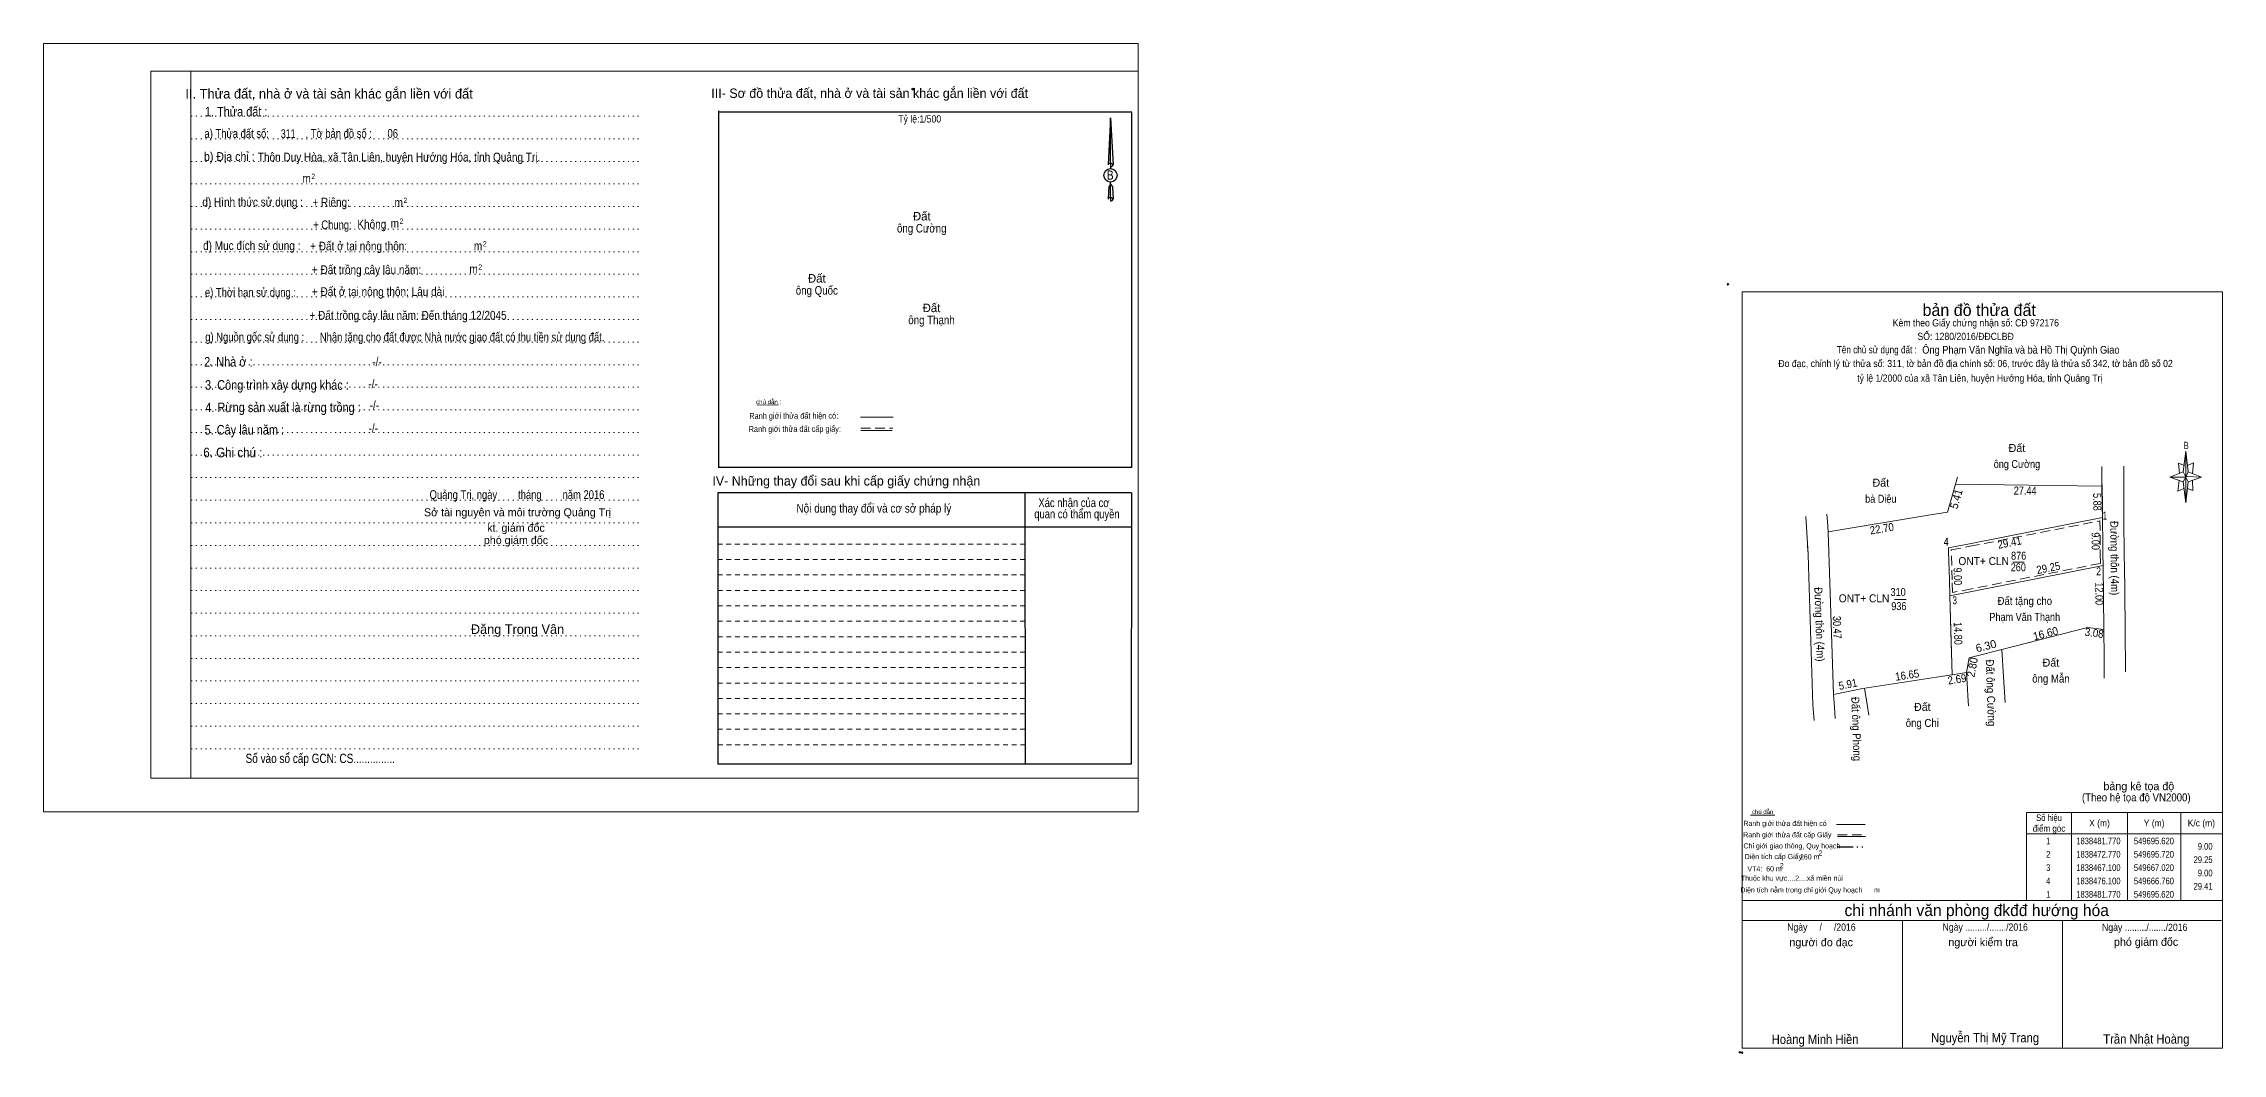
# Model space of a CAD drawing. Header units: metres. Extents: x 549098 to 549718, y 1838381 to 1838575.
# Drawn here: x 549309.7 to 549718.1, y 1838381.3 to 1838570.6 of the extents above; entities that cross this region are included whole.
import ezdxf
from ezdxf.enums import TextEntityAlignment as Align

# ---------------------------------------------------------------- set-up
doc = ezdxf.new("R2010")
doc.units = ezdxf.units.M
doc.header["$LTSCALE"] = 0.6
doc.header["$PDMODE"] = 32
doc.header["$PDSIZE"] = 0.3
for name, pattern in [('DASH_DOUBLE_DOT', [9.2, 5, -1.2, 0.3, -1.2, 0.3, -1.2]), ('DOTTED', [1.5, 0.3, -1.2]), ('MEDIUM_DASHED', [4.5, 3, -1.5]), ('SHORT_DASHED', [2.7, 1.5, -1.2])]:
    doc.linetypes.add(name, pattern=pattern)
for name, color, linetype, lineweight in [('1', 7, 'DOTTED', 13), ('14', 7, 'Continuous', 13), ('18', 7, 'Continuous', 25), ('2', 7, 'SHORT_DASHED', 13), ('28', 7, 'Continuous', 25), ('55', 7, 'Continuous', 13), ('63', 7, 'Continuous', 13)]:
    doc.layers.add(name, color=color, linetype=linetype, lineweight=lineweight)
for name, color, linetype in [('15', 7, 'Continuous'), ('6', 7, 'Continuous'), ('8', 7, 'Continuous')]:
    doc.layers.add(name, color=color, linetype=linetype)

msp = doc.modelspace()

# ---------------------------------------------------------------- linework, layer by layer
at = {"layer": '1', "linetype": 'Continuous'}
for p, q in [((549329.75, 1838565.43), (549514.85, 1838565.43)), ((549329.75, 1838565.43), (549329.75, 1838432.93)), ((549514.85, 1838565.43), (549514.85, 1838431.81)), ((549329.75, 1838432.93), (549514.85, 1838432.93))]:
    msp.add_line(p, q, dxfattribs=at)
at = {"layer": '1'}
for p, q in [((549337.25, 1838565.43), (549337.25, 1838432.93)), ((549337.25, 1838565.43), (549337.25, 1838432.93)), ((549337.31, 1838557.03), (549421.85, 1838557.03)), ((549337.31, 1838552.79), (549421.85, 1838552.79)), ((549337.31, 1838548.55), (549421.85, 1838548.55)), ((549337.31, 1838544.33), (549421.85, 1838544.33)), ((549337.31, 1838540.09), (549421.85, 1838540.09)), ((549337.31, 1838535.85), (549421.85, 1838535.85)), ((549337.31, 1838531.61), (549421.85, 1838531.61)), ((549337.31, 1838527.39), (549421.85, 1838527.39)), ((549337.31, 1838523.13), (549421.85, 1838523.13)), ((549337.31, 1838518.91), (549421.85, 1838518.91)), ((549337.31, 1838514.67), (549421.85, 1838514.67)), ((549337.31, 1838510.43), (549421.85, 1838510.43)), ((549337.31, 1838506.19), (549421.85, 1838506.19)), ((549337.31, 1838501.97), (549421.85, 1838501.97)), ((549337.31, 1838497.73), (549421.85, 1838497.73)), ((549337.31, 1838493.49), (549421.85, 1838493.49)), ((549337.31, 1838489.25), (549421.85, 1838489.25)), ((549337.31, 1838485.01), (549421.85, 1838485.01)), ((549337.31, 1838480.79), (549421.85, 1838480.79)), ((549337.31, 1838476.55), (549421.85, 1838476.55)), ((549337.31, 1838472.31), (549421.85, 1838472.31)), ((549337.31, 1838468.07), (549421.85, 1838468.07)), ((549337.31, 1838463.85), (549421.85, 1838463.85)), ((549337.31, 1838459.61), (549421.85, 1838459.61)), ((549337.31, 1838455.37), (549421.85, 1838455.37)), ((549337.31, 1838451.13), (549421.85, 1838451.13)), ((549337.31, 1838446.91), (549421.85, 1838446.91)), ((549337.31, 1838442.67), (549421.85, 1838442.67)), ((549337.31, 1838438.43), (549421.85, 1838438.43))]:
    msp.add_line(p, q, dxfattribs=at)
at = {"layer": '1', "linetype": 'Continuous'}
for points in [[(549309.65, 1838426.63), (549514.85, 1838426.63), (549514.85, 1838570.63), (549309.65, 1838570.63)], [(549337.25, 1838565.43), (549514.85, 1838565.43), (549514.85, 1838432.93), (549337.25, 1838432.93)]]:
    msp.add_lwpolyline(points, close=True, dxfattribs=at)
msp.add_lwpolyline([(549695.7, 1838475), (549695.72, 1838472.77), (549671.15, 1838467.92)], dxfattribs=at)
at = {"layer": '14'}
for p, q in [((549710.76, 1838490.34), (549711.26, 1838494.24)), ((549710.76, 1838488.44), (549708.26, 1838489.34)), ((549711.66, 1838488.44), (549711.26, 1838484.54)), ((549712.56, 1838486.84), (549711.56, 1838487.24)), ((549711.66, 1838490.34), (549714.16, 1838489.34)), ((549712.46, 1838488.74), (549712.56, 1838486.84)), ((549629.62, 1838426), (549634.22, 1838426)), ((549645.76, 1838424.24), (549651.14, 1838424.24)), ((549645.96, 1838422), (549651.22, 1838422)), ((549628.1, 1838410), (549718.1, 1838410)), ((549628.1, 1838406.2), (549717.9, 1838406.2)), ((549628.1, 1838406.2), (549717.9, 1838406.2)), ((549628.1, 1838406.2), (549717.9, 1838406.2)), ((549658.1, 1838382.3), (549658.1, 1838406.2)), ((549688.1, 1838382.3), (549688.1, 1838406.2))]:
    msp.add_line(p, q, dxfattribs=at)
at = {"layer": '14', "linetype": 'MEDIUM_DASHED'}
msp.add_line((549645.96, 1838422.32), (549651.4, 1838422.32), dxfattribs=at)
at = {"layer": '14', "linetype": 'DASH_DOUBLE_DOT', "lineweight": 25}
msp.add_line((549645.86, 1838420.02), (549651.1, 1838420.02), dxfattribs=at)
at = {"layer": '14'}
for points in [[(549628.1, 1838524.1), (549718.1, 1838524.1), (549718.1, 1838382.3), (549628.1, 1838382.3)], [(549711.26, 1838494.24), (549711.66, 1838490.34), (549711.26, 1838489.34)], [(549711.26, 1838489.34), (549708.26, 1838489.34), (549710.76, 1838490.34), (549711.66, 1838488.44), (549714.16, 1838489.34), (549711.26, 1838489.44)], [(549711.26, 1838489.34), (549711.26, 1838484.54), (549710.76, 1838488.44)]]:
    msp.add_lwpolyline(points, close=True, dxfattribs=at)
for points in [[(549710.96, 1838491.54), (549709.86, 1838491.94), (549710.06, 1838490.04)], [(549711.56, 1838491.54), (549712.66, 1838492.04), (549712.46, 1838490.04)], [(549711.26, 1838489.34), (549710.76, 1838490.34), (549708.26, 1838489.34)], [(549709.96, 1838488.74), (549709.76, 1838486.74), (549710.86, 1838487.24)], [(549711.26, 1838489.34), (549711.66, 1838488.44), (549714.16, 1838489.34)], [(549718.1, 1838382.3), (549628.1, 1838382.3), (549628.1, 1838406.2)]]:
    msp.add_lwpolyline(points, dxfattribs=at)
for p in [(549625.4, 1838525.5), (549627.64, 1838381.52), (549628.04, 1838381.46)]:
    msp.add_point(p, dxfattribs=at)
at = {"layer": '18'}
for p, q in [((549509.65, 1838556.73), (549510.13, 1838547.89)), ((549509.65, 1838556.73), (549510.13, 1838547.89)), ((549509.65, 1838556.73), (549510.13, 1838547.89)), ((549509.27, 1838549.27), (549509.19, 1838547.91)), ((549509.65, 1838548.19), (549509.65, 1838547.85)), ((549509.65, 1838547.85), (549509.65, 1838547.59)), ((549510.13, 1838547.89), (549510.13, 1838547.91)), ((549509.65, 1838547.59), (549509.65, 1838547.25)), ((549509.65, 1838547.59), (549509.65, 1838547.25)), ((549509.65, 1838547.59), (549509.65, 1838547.25)), ((549509.65, 1838544.27), (549509.65, 1838544.67)), ((549509.65, 1838544.27), (549509.65, 1838544.67)), ((549509.65, 1838544.27), (549509.65, 1838544.67)), ((549509.65, 1838544.27), (549510.01, 1838543.79)), ((549509.65, 1838544.27), (549510.01, 1838543.79)), ((549509.65, 1838544.27), (549510.01, 1838543.79)), ((549510.01, 1838543.79), (549510.13, 1838541.47)), ((549510.01, 1838543.79), (549510.13, 1838541.47)), ((549510.01, 1838543.79), (549510.13, 1838541.47)), ((549509.65, 1838541.77), (549509.65, 1838541.43)), ((549509.65, 1838541.43), (549509.65, 1838541.17)), ((549510.13, 1838541.47), (549510.13, 1838541.49))]:
    msp.add_line(p, q, dxfattribs=at)
at = {"layer": '18', "lineweight": 13}
msp.add_line((549671.15, 1838467.92), (549695.72, 1838472.77), dxfattribs=at)
at = {"layer": '18'}
for points in [[(549509.65, 1838548.19), (549509.65, 1838556.73), (549509.27, 1838549.27)], [(549509.65, 1838541.77), (549509.65, 1838544.27), (549509.33, 1838543.79), (549509.27, 1838542.85), (549509.19, 1838541.49)]]:
    msp.add_lwpolyline(points, dxfattribs=at)
for centre, start_param, end_param in [((549509.669, 1838547.8632), 1.57079633, 3.07445202), ((549509.669, 1838547.8632), 0.06714063, 1.57079633), ((549509.669, 1838547.8632), 4.71238898, 6.28318531), ((549509.669, 1838541.4427), 2.49106941, 3.07427841), ((549509.669, 1838541.4427), 1.57079633, 2.49106941), ((549509.669, 1838541.4427), 0.06714063, 1.57079633), ((549509.669, 1838541.4427), 4.71238898, 6.28318531)]:
    msp.add_ellipse(centre, major_axis=(0.4535, 0), ratio=0.655448, start_param=start_param, end_param=end_param, dxfattribs=at)
msp.add_ellipse((549509.6686, 1838545.9247), major_axis=(0, 1.258), ratio=0.983453, dxfattribs=at)
at = {"layer": '2'}
for p, q in [((549493.61, 1838473.89), (549436.05, 1838473.89)), ((549493.63, 1838471.01), (549436.05, 1838471.01)), ((549493.63, 1838468.11), (549436.05, 1838468.11)), ((549493.63, 1838465.21), (549436.05, 1838465.21)), ((549493.63, 1838462.33), (549436.05, 1838462.33)), ((549493.63, 1838459.43), (549436.05, 1838459.43)), ((549493.63, 1838456.53), (549436.05, 1838456.53)), ((549493.65, 1838453.65), (549436.05, 1838453.65)), ((549493.65, 1838450.75), (549436.05, 1838450.75)), ((549493.65, 1838447.87), (549436.05, 1838447.87)), ((549493.65, 1838444.97), (549436.05, 1838444.97)), ((549493.65, 1838442.07), (549436.05, 1838442.07)), ((549493.67, 1838439.19), (549436.05, 1838439.19))]:
    msp.add_line(p, q, dxfattribs=at)
at = {"layer": '28'}
for p, q in [((549436.19, 1838557.99), (549436.19, 1838491.35)), ((549513.63, 1838491.13), (549436.11, 1838491.13)), ((549493.61, 1838486.43), (549493.67, 1838435.55)), ((549513.57, 1838486.43), (549513.53, 1838435.55)), ((549513.55, 1838479.97), (549436.05, 1838479.97)), ((549513.53, 1838435.55), (549436.05, 1838435.55))]:
    msp.add_line(p, q, dxfattribs=at)
at = {"layer": '28', "linetype": 'SHORT_DASHED', "lineweight": 13}
msp.add_line((549493.61, 1838476.79), (549436.05, 1838476.79), dxfattribs=at)
at = {"layer": '28'}
for points in [[(549513.63, 1838491.13), (549513.63, 1838557.77), (549436.11, 1838557.77)], [(549513.57, 1838486.43), (549436.05, 1838486.43), (549436.05, 1838435.55)]]:
    msp.add_lwpolyline(points, dxfattribs=at)
msp.add_point((549472.59, 1838562.09), dxfattribs=at)
at = {"layer": '55'}
for p, q in [((549443.41, 1838502.83), (549447.45, 1838502.89)), ((549462.79, 1838500.57), (549468.89, 1838500.57)), ((549462.85, 1838498.09), (549468.71, 1838498.09)), ((549462.85, 1838498.09), (549468.71, 1838498.09))]:
    msp.add_line(p, q, dxfattribs=at)
at = {"layer": '55', "linetype": 'MEDIUM_DASHED'}
msp.add_line((549462.85, 1838498.53), (549468.85, 1838498.53), dxfattribs=at)
at = {"layer": '63'}
for p, q in [((549699.63, 1838491.41), (549699.63, 1838489.34)), ((549668.05, 1838488.01), (549668.44, 1838489.35)), ((549695.49, 1838487.65), (549668.05, 1838488.01)), ((549699.63, 1838489.34), (549699.62, 1838483.7)), ((549666.56, 1838482.81), (549662.99, 1838482.21)), ((549699.62, 1838483.7), (549699.62, 1838481.82)), ((549639.98, 1838481.95), (549640.43, 1838474.9)), ((549662.99, 1838482.21), (549644.17, 1838479.07)), ((549645.2, 1838448.62), (549644.17, 1838479.07)), ((549670.68, 1838476.87), (549695.62, 1838481.77)), ((549695.62, 1838481.77), (549695.68, 1838476.53)), ((549640.34, 1838476.39), (549640.43, 1838474.9)), ((549640.43, 1838474.9), (549640.51, 1838472.63)), ((549666.76, 1838476.1), (549670.68, 1838476.87)), ((549666.76, 1838476.1), (549666.78, 1838475.39)), ((549641.34, 1838446.64), (549640.51, 1838472.63)), ((549671.15, 1838467.92), (549695.72, 1838472.77)), ((549680.95, 1838473.38), (549678.81, 1838473.38)), ((549695.72, 1838472.77), (549695.79, 1838466.89)), ((549699.72, 1838472.82), (549699.78, 1838467.79)), ((549658.79, 1838466.43), (549656.65, 1838466.43)), ((549667.02, 1838467.1), (549671.15, 1838467.92)), ((549667.02, 1838467.1), (549667.21, 1838460.46)), ((549695.79, 1838466.89), (549695.86, 1838460.77)), ((549699.78, 1838467.79), (549699.86, 1838460.82)), ((549667.21, 1838460.46), (549667.45, 1838452.31)), ((549695.86, 1838460.77), (549695.92, 1838455.69)), ((549699.86, 1838460.82), (549699.95, 1838452.85)), ((549670.62, 1838455.47), (549670.11, 1838452.72)), ((549670.62, 1838455.47), (549671.79, 1838455.77)), ((549671.79, 1838455.77), (549676.72, 1838457.04)), ((549676.72, 1838457.04), (549677.05, 1838451.89)), ((549676.72, 1838457.04), (549677.05, 1838451.89)), ((549695.92, 1838455.69), (549695.96, 1838451.68)), ((549664.48, 1838451.85), (549650.69, 1838449.72)), ((549667.45, 1838452.31), (549664.48, 1838451.85)), ((549667.45, 1838452.31), (549670.11, 1838452.72)), ((549670.3, 1838449.57), (549670.11, 1838452.72)), ((549670.3, 1838449.57), (549670.11, 1838452.72)), ((549677.05, 1838451.89), (549677.35, 1838447.1)), ((549677.05, 1838451.89), (549677.35, 1838447.1)), ((549641.34, 1838446.64), (549641.54, 1838443.73)), ((549650.69, 1838449.72), (549645.2, 1838448.62)), ((549650.99, 1838449.78), (549651.5, 1838446.73)), ((549651.5, 1838446.73), (549651.84, 1838444.7)), ((549689.8, 1838426.5), (549689.8, 1838410)), ((549700.3, 1838426.5), (549700.3, 1838410)), ((549710.3, 1838426.5), (549710.3, 1838410)), ((549681.4, 1838422.5), (549718.1, 1838422.5))]:
    msp.add_line(p, q, dxfattribs=at)
for points in [[(549695.52, 1838491.32), (549695.52, 1838490.9), (549695.49, 1838487.65)], [(549668.05, 1838488.01), (549667.48, 1838486.01), (549666.56, 1838482.81)], [(549667.48, 1838486.01), (549668.05, 1838488.01), (549695.49, 1838487.65), (549695.57, 1838483.81)], [(549695.55, 1838487.91), (549695.6, 1838483.81), (549695.62, 1838481.77)], [(549644.17, 1838479.07), (549662.99, 1838482.21), (549666.56, 1838482.81)], [(549644.17, 1838479.07), (549662.99, 1838482.21), (549666.56, 1838482.81)], [(549644.17, 1838479.07), (549662.99, 1838482.21), (549666.56, 1838482.81)], [(549695.57, 1838483.81), (549695.62, 1838481.77), (549670.68, 1838476.87)], [(549643.96, 1838482.42), (549644.05, 1838481.05), (549644.17, 1838479.07)], [(549699.62, 1838481.81), (549699.7, 1838474.27), (549699.72, 1838472.81)], [(549666.78, 1838475.39), (549666.93, 1838470.1), (549667.02, 1838467.1)], [(549695.68, 1838476.53), (549695.7, 1838475), (549695.72, 1838472.77)], [(549671.15, 1838467.92), (549695.72, 1838472.77), (549695.86, 1838460.77), (549692.8, 1838461.16), (549676.72, 1838457.04), (549671.79, 1838455.77)], [(549671.79, 1838455.77), (549670.62, 1838455.47), (549670.11, 1838452.72), (549667.45, 1838452.31), (549667.02, 1838467.1), (549671.15, 1838467.92)], [(549695.86, 1838460.77), (549692.8, 1838461.16), (549676.72, 1838457.04)], [(549670.62, 1838455.47), (549671.79, 1838455.77), (549676.72, 1838457.04)], [(549645.53, 1838444.1), (549645.38, 1838446.21), (549645.21, 1838448.62)], [(549670.48, 1838446.46), (549670.37, 1838448.35), (549670.3, 1838449.57)], [(549670.48, 1838446.46), (549670.37, 1838448.35), (549670.3, 1838449.57)]]:
    msp.add_lwpolyline(points, dxfattribs=at)
at = {"layer": '63', "linetype": 'MEDIUM_DASHED'}
for points in [[(549670.78, 1838476.38), (549695.13, 1838481.16), (549695.2, 1838474.99)], [(549667.43, 1838470.11), (549667.27, 1838475.69), (549670.78, 1838476.38)], [(549695.2, 1838475), (549695.22, 1838473.18), (549671.05, 1838468.41)], [(549671.05, 1838468.41), (549667.5, 1838467.71), (549667.43, 1838470.11)]]:
    msp.add_lwpolyline(points, dxfattribs=at)
at = {"layer": '63'}
msp.add_lwpolyline([(549681.4, 1838426.5), (549718.1, 1838426.5), (549718.1, 1838410), (549681.4, 1838410)], close=True, dxfattribs=at)

# ---------------------------------------------------------------- texts
at = {"layer": '14'}
for s, height, p in [('bản đồ thửa đất', 2.25, (549672.505, 1838519.56)), ('bảng kê tọa độ', 1.5, (549702.43, 1838430.66)), ('chi nhánh văn phòng đkđđ hướng hóa', 2.187, (549672.035, 1838407.06)), ('người đo đạc', 1.5, (549642.885, 1838401.4)), ('người kiểm tra', 1.5, (549673.235, 1838401.42)), ('phó giám đốc', 1.5, (549703.79, 1838401.48))]:
    msp.add_text(s, height=height, dxfattribs=at).set_placement(p, align=Align.CENTER)
for s, height, width, p in [('Kèm theo Giấy chứng nhận số: CĐ 972176', 1.35, 0.9, (549671.875, 1838517.6)), ('SỐ: 1280/2016/ĐĐCLBĐ', 1.35, 0.9, (549669.96, 1838515.06)), ('Đo đạc, chỉnh lý từ thửa số: 311, tờ bản đồ địa chính số: 06, trước đây là thửa số 342, tờ bản đồ số 02', 1.35, 0.9, (549671.82, 1838509.98)), ('Tên chủ sử dụng đất :', 1.35, 0.85, (549653.315, 1838512.56)), (' tỷ lệ 1/2000 của xã Tân Liên, huyện Hướng Hóa, tỉnh Quảng Trị', 1.35, 0.9, (549672.39, 1838507.24)), ('B', 1.378, 0.75, (549711.31, 1838494.6)), ('(Theo hệ tọa độ VN2000)', 1.5, 0.9, (549701.95, 1838428.56)), ('chú dẫn', 0.8, 1.05, (549631.91, 1838426.2)), ('Ranh giới thửa đất cấp Giấy', 0.96, 0.9, (549636.54, 1838421.82)), ('Ranh giới thửa đất hiện có ', 0.96, 0.9, (549636.285, 1838423.96)), ('Diện tích cấp Giấy: ', 0.96, 0.9, (549634.295, 1838417.74)), ('Chỉ giới giao thông, Quy hoạch', 0.96, 0.9, (549637.39, 1838419.74)), ('260 m ', 0.96, 0.85, (549640.91, 1838417.68)), ('2', 0.96, 0.8, (549642.73, 1838418.4)), ('2', 0.96, 0.8, (549642.73, 1838418.4)), ('Thuộc khu vực....2....xã miền núi', 0.96, 0.9, (549637.38, 1838413.68)), (' VT4:  60 m ', 0.96, 0.9, (549632.28, 1838415.44)), ('2', 0.96, 0.8, (549635.49, 1838416.04)), ('Diện tích nằm trong chỉ giới Quy hoạch      m', 0.96, 0.9, (549640.815, 1838411.48)), ('Ngày     /     /2016', 1.35, 0.9, (549642.925, 1838404.32)), ('Ngày ........./......./2016', 1.35, 0.9, (549673.63, 1838404.32)), ('Ngày ........./......./2016', 1.35, 0.9, (549703.53, 1838404.28)), ('Hoàng Minh Hiền', 1.75, 0.9, (549641.74, 1838383.08)), ('Nguyễn Thị Mỹ Trang', 1.75, 0.9, (549673.61, 1838383.38)), ('Trần Nhật Hoàng', 1.75, 0.9, (549703.835, 1838383.14))]:
    msp.add_text(s, height=height, dxfattribs=dict(at, width=width)).set_placement(p, align=Align.CENTER)
at = {"layer": '14', "width": 0.9}
msp.add_text('Ông Phạm Văn Nghĩa và bà Hồ Thị Quỳnh Giao', height=1.44, dxfattribs=at).set_placement((549661.82, 1838512.5))
at = {"layer": '15'}
for s, height, width, p in [('a) Thửa đất số:              , Tờ bản đồ số : ', 1.65, 0.8, (549355.75, 1838552.95)), ('1', 1.5, 0.65, (549696.055, 1838481.4)), ('4', 1.5, 0.8, (549666.32, 1838476.5)), ('2', 1.5, 0.8, (549694.885, 1838470.95)), ('3', 1.5, 0.75, (549667.92, 1838465.51))]:
    msp.add_text(s, height=height, dxfattribs=dict(at, width=width)).set_placement(p, align=Align.CENTER)
at = {"layer": '18'}
for s, height, p in [('II. Thửa đất, nhà ở và tài sản khác gắn liền với đất', 1.8, (549363.17, 1838560.33)), ('Sở tài nguyên và môi trường Quảng Trị', 1.5, (549398.5, 1838482.01)), ('phó giám đốc', 1.5, (549398.2, 1838476.79)), ('kt. giám đốc', 1.5, (549398.21, 1838479.11)), ('Đặng Trọng Vân', 1.782, (549398.495, 1838459.95))]:
    msp.add_text(s, height=height, dxfattribs=at).set_placement(p, align=Align.CENTER)
for s, height, width, p in [('1. Thửa đất :', 1.8, 0.85, (549345.755, 1838556.97)), ('06', 1.65, 0.8, (549375.11, 1838552.97)), ('b) Địa chỉ : ', 1.65, 0.9, (549344.74, 1838548.63)), (' Thôn Duy Hòa, xã Tân Liên, huyện Hướng Hóa, tỉnh Quảng Trị.', 1.65, 0.85, (549376.03, 1838548.53)), (' m', 1.65, 0.85, (549358.705, 1838544.53)), ('2', 1, 0.75, (549360.195, 1838545.23)), ('B', 1.728, 0.85, (549509.595, 1838545.11)), ('d) Hình thức sử dụng :', 1.65, 0.85, (549348.845, 1838540.11)), ('+ Riêng: ', 1.65, 0.85, (549363.815, 1838540.07)), (' m', 1.65, 0.85, (549375.965, 1838540.01)), ('2', 1, 0.75, (549377.475, 1838540.73)), ('       + Chung:', 1.65, 0.8, (549362.085, 1838535.83)), ('Không', 1.65, 0.85, (549371.185, 1838535.95)), (' m', 1.65, 0.85, (549375.225, 1838536.11)), ('2', 1, 0.75, (549376.735, 1838536.83)), ('đ) Mục đích sử dụng :', 1.65, 0.85, (549348.675, 1838531.93)), ('+ Đất ở tại nông thôn:', 1.65, 0.85, (549368.705, 1838531.85)), (' m', 1.65, 0.85, (549390.845, 1838531.89)), ('2', 1, 0.75, (549392.355, 1838532.59)), ('+ Đất trồng cây lâu năm:', 1.65, 0.85, (549370.19, 1838527.41)), (' m', 1.65, 0.85, (549390.005, 1838527.55)), ('2', 1, 0.75, (549391.515, 1838528.25)), ('e) Thời hạn sử dụng :', 1.65, 0.8, (549348.43, 1838523.17)), ('+ Đất ở tại nông thôn: Lâu dài', 1.65, 0.85, (549372.37, 1838523.31)), ('+ Đất trồng cây lâu năm: Đến tháng 12/2045', 1.65, 0.85, (549377.975, 1838518.87)), ('g) Nguồn gốc sử dụng :', 1.65, 0.8, (549349.23, 1838514.81)), ('Nhận tặng cho đất được Nhà nước giao đất có thu tiền sử dụng đất.', 1.65, 0.8, (549388.11, 1838514.79)), ('2. Nhà ở :', 1.8, 0.85, (549344.285, 1838510.07)), ('3. Công trình xây dựng khác :', 1.8, 0.85, (549353.4, 1838505.73)), ('4. Rừng sản xuất là rừng trồng :', 1.8, 0.85, (549354.535, 1838501.53)), ('5. Cây lâu năm :', 1.8, 0.85, (549347.28, 1838497.33)), ('6. Ghi chú :', 1.8, 0.9, (549345.125, 1838493.07)), ('Quảng Trị, ngày        tháng        năm 2016', 1.65, 0.8, (549398.405, 1838485.25)), ('Số vào sổ cấp GCN: CS...............', 1.75, 0.8, (549361.52, 1838435.75))]:
    msp.add_text(s, height=height, dxfattribs=dict(at, width=width)).set_placement(p, align=Align.CENTER)
at = {"layer": '2', "width": 0.9}
msp.add_text('Tỷ lệ:1/500', height=1.35, dxfattribs=at).set_placement((549473.89, 1838555.83), align=Align.CENTER)
at = {"layer": '28'}
for s, p in [('III- Sơ đồ thửa đất, nhà ở và tài sản khác gắn liền với đất', (549464.51, 1838560.45)), ('IV- Những thay đổi sau khi cấp giấy chứng nhận', (549460.135, 1838487.77))]:
    msp.add_text(s, height=1.75, dxfattribs=at).set_placement(p, align=Align.CENTER)
for s, width, p in [('-/-', 0.85, (549372.165, 1838510.17)), ('-/-', 0.85, (549371.405, 1838505.99)), ('-/-', 0.85, (549371.665, 1838502.03)), ('-/-', 0.85, (549371.465, 1838497.71)), ('Nội dung thay đổi và cơ sở pháp lý', 0.85, (549465.3, 1838482.69)), (' quan có thẩm quyền', 0.8, (549503.115, 1838481.63)), ('Xác nhận của cơ', 0.8, (549502.805, 1838483.73))]:
    msp.add_text(s, height=1.65, dxfattribs=dict(at, width=width)).set_placement(p, align=Align.CENTER)
at = {"layer": '55'}
msp.add_text('chú dẫn :', height=0.8279, rotation=359.974, dxfattribs=at).set_placement((549445.5698, 1838503.0289), align=Align.CENTER)
at = {"layer": '55', "width": 0.8}
for s, height, p in [('Ranh giới thửa đất cấp giấy:', 1.123, (549450.4787, 1838497.8281)), ('Ranh giới thửa đất hiện có:', 1.128, (549450.2787, 1838500.2875))]:
    msp.add_text(s, height=height, rotation=0.135, dxfattribs=at).set_placement(p, align=Align.CENTER)
at = {"layer": '6', "width": 0.85}
for s, p in [('ông Cường', (549474.275, 1838535.21)), ('ông Quốc', (549454.605, 1838523.56)), ('ông Thạnh', (549476.1, 1838518.02))]:
    msp.add_text(s, height=1.6, dxfattribs=at).set_placement(p, align=Align.CENTER)
at = {"layer": '6'}
for p in [(549474.28, 1838537.47), (549454.6, 1838525.82), (549476.1, 1838520.28)]:
    msp.add_text('Đất', height=1.6, dxfattribs=at).set_placement(p, align=Align.CENTER)
at = {"layer": '63'}
for p in [(549679.58, 1838494.06), (549654.06, 1838487.55), (549685.95, 1838453.83), (549661.84, 1838445.52)]:
    msp.add_text('Đất', height=1.5, dxfattribs=at).set_placement(p, align=Align.CENTER)
for s, height, width, p in [('ông Cường', 1.5, 0.85, (549679.58, 1838491.06)), ('bà Diệu', 1.5, 0.85, (549654.06, 1838484.55)), ('ONT+ CLN', 1.5, 0.95, (549673.35, 1838472.86)), ('876', 1.5, 0.85, (549679.9, 1838473.87)), ('260', 1.5, 0.85, (549679.835, 1838471.7)), ('ONT+ CLN', 1.5, 0.95, (549650.92, 1838465.88)), ('310', 1.5, 0.85, (549657.305, 1838467.06)), ('Đất tặng cho', 1.5, 0.9, (549681.05, 1838465.39)), ('936', 1.5, 0.85, (549657.45, 1838464.42)), ('Phạm Văn Thạnh', 1.5, 0.85, (549681.045, 1838462.39)), ('ông Mẫn', 1.5, 0.9, (549685.95, 1838450.83)), ('ông Chi', 1.5, 0.9, (549661.84, 1838442.52)), ('Số hiệu', 1.25, 0.85, (549685.6, 1838424.87)), ('điểm góc', 1.25, 0.9, (549685.6, 1838422.87)), (' 1', 1.25, 0.75, (549685.26, 1838420.52)), ('1838481.770', 1.25, 0.85, (549694.85, 1838420.52)), ('X (m)', 1.25, 0.95, (549695.06, 1838423.87)), ('549695.620', 1.25, 0.85, (549705.26, 1838420.52)), ('Y (m)', 1.25, 0.95, (549705.305, 1838423.87)), ('K/c (m)', 1.25, 0.95, (549714.155, 1838423.87)), (' 2', 1.25, 0.85, (549685.255, 1838418.02)), ('1838472.770', 1.25, 0.85, (549694.85, 1838418.02)), ('549695.720', 1.25, 0.85, (549705.26, 1838418.02)), (' 4', 1.25, 0.85, (549685.25, 1838413.02)), (' 3', 1.25, 0.8, (549685.255, 1838415.52)), ('1838467.100', 1.25, 0.85, (549694.85, 1838415.52)), ('1838476.100', 1.25, 0.85, (549694.85, 1838413.02)), ('549667.020', 1.25, 0.85, (549705.26, 1838415.52)), ('549666.760', 1.25, 0.85, (549705.26, 1838413.02)), (' 1', 1.25, 0.75, (549685.26, 1838410.52)), ('1838481.770', 1.25, 0.85, (549694.85, 1838410.52)), ('549695.620', 1.25, 0.85, (549705.26, 1838410.52))]:
    msp.add_text(s, height=height, dxfattribs=dict(at, width=width)).set_placement(p, align=Align.CENTER)
for s, rotation, width, p in [('5.41', 74.011, 0.95, (549668.921, 1838485.0584)), ('27.44', 359.248, 0.85, (549681.1052, 1838486.0613)), ('5.88', 271.267, 0.85, (549693.8871, 1838484.6916)), ('22.70', 9.483, 0.9, (549654.3764, 1838478.9603)), ('9.00', 270.637, 0.85, (549693.5889, 1838477.3433)), ('Đường thôn (4m)', 270.637, 0.9, (549697.1452, 1838474.1583)), ('29.41', 11.115, 0.9, (549678.3404, 1838476.3323)), ('9.00', 271.655, 0.85, (549667.7495, 1838470.7267)), ('29.25', 11.175, 0.9, (549685.6246, 1838471.6054)), ('Đường thôn (4m)', 271.829, 0.9, (549641.8267, 1838461.7339)), ('12.00', 270.668, 0.85, (549694.2755, 1838467.4837)), ('30.47', 271.937, 0.85, (549645.1337, 1838461.1704)), ('14.80', 271.665, 0.85, (549667.7839, 1838460.0218)), ('16.60', 14.371, 0.95, (549685.1338, 1838459.3077)), ('3.08', 352.737, 0.9, (549693.9752, 1838459.3976)), ('2.80', 79.494, 0.95, (549671.9435, 1838453.5683)), ('Đất ông Cường', 271.937, 0.9, (549673.9513, 1838448.8804)), ('5.91', 11.329, 0.9, (549648.0327, 1838449.7751)), ('16.65', 8.738, 0.9, (549659.1111, 1838451.5045)), ('2.69', 8.762, 0.9, (549668.4657, 1838450.7137)), ('Đất ông Phong', 271.937, 0.9, (549648.7377, 1838442.1154))]:
    msp.add_text(s, height=1.5, rotation=rotation, dxfattribs=dict(at, width=width)).set_placement(p, align=Align.CENTER)
msp.add_text('6.30', height=1.5, rotation=14.433, dxfattribs=at).set_placement((549673.9681, 1838456.9705), align=Align.CENTER)
at = {"layer": '63', "width": 0.85}
for s, p in [('29.25', (549716.25, 1838417.02)), ('9.00', (549716.25, 1838419.52)), ('29.41', (549716.25, 1838412.02)), ('9.00', (549716.25, 1838414.52))]:
    msp.add_text(s, height=1.25, dxfattribs=at).set_placement(p, align=Align.RIGHT)
at = {"layer": '8', "width": 0.75}
msp.add_text('311', height=1.65, dxfattribs=at).set_placement((549355.505, 1838552.91), align=Align.CENTER)

doc.saveas('drawing.dxf')
